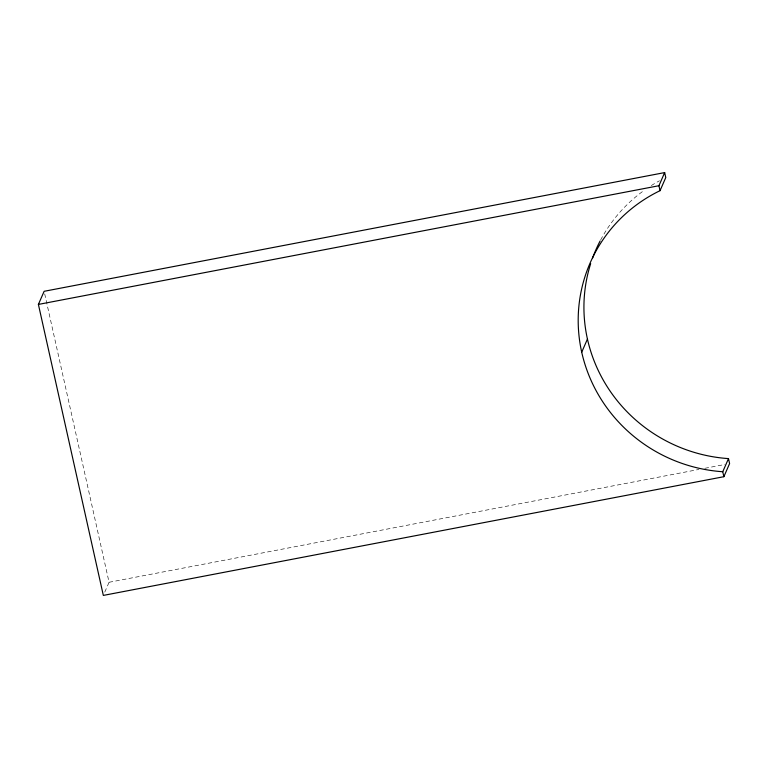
<?xml version="1.0" encoding="UTF-8"?>
<svg xmlns="http://www.w3.org/2000/svg" width="768" height="768" viewBox="0 0 768 768"><rect width="100%" height="100%" fill="white"/><g stroke="black" fill="none" stroke-linecap="round" stroke-linejoin="round"><path stroke-width="0.58" stroke-dasharray="3.84 2.88" d="M104.765 592.128L109.066 582.278L44.39 292.474M109.066 582.278L698.986 469.43M704.87 468.298L724.886 464.477M600.662 239.933A152.285 147.427 23.6 0 1 644.4 190.186M651.302 185.568A152.285 147.427 23.6 0 1 659.491 180.778"/><path stroke-width="1.15" d="M38.4 304.426L44.131 291.302L664.666 172.589L665.779 177.552L660.038 190.675A152.285 147.427 23.6 0 0 581.712 352.195A152.285 147.427 23.6 0 0 722.755 471.734L723.869 476.698L103.334 595.411L38.4 304.426L658.934 185.722L664.666 172.589M581.712 352.195L587.443 339.062M722.755 471.734L728.496 458.611A152.285 147.427 23.6 0 1 590.678 263.635M723.869 476.698L729.6 463.574L728.496 458.611M658.934 185.722L660.038 190.675M592.55 258.144A152.285 147.427 23.6 0 1 600.115 240.97"/></g></svg>
